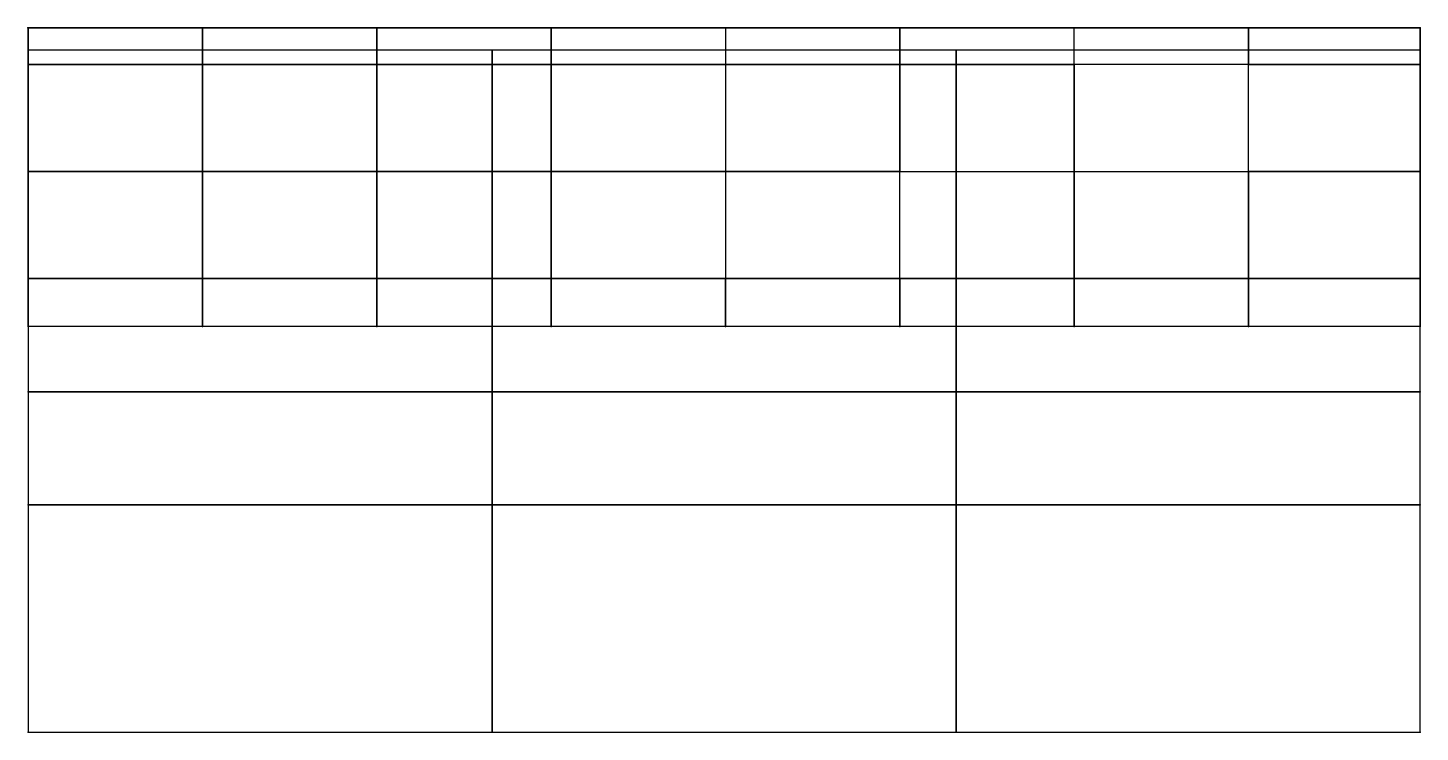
# Model space of a CAD drawing. Header units: metres. Extents: x 0 to 247, y -72 to 53.
import ezdxf

# ---------------------------------------------------------------- set-up
doc = ezdxf.new("R2010")
doc.units = ezdxf.units.M

msp = doc.modelspace()

# ---------------------------------------------------------------- linework, layer by layer
at = {"layer": 'JOINT'}
for p in [(-0.084, 53, 24), (0, 53), (0, 53, 24), (0, 53, 12), (30.938, 53, 12), (30.938, 53, 24), (30.938, 53), (61.875, 53), (61.875, 53, 12), (61.875, 53, 24), (92.812, 53), (92.812, 53, 12), (92.812, 53, 24), (123.75, 53), (123.75, 53, 12), (123.75, 53, 24), (154.688, 53), (154.688, 53, 12), (154.688, 53, 24), (185.625, 53), (185.625, 53, 12), (185.625, 53, 24), (216.562, 53), (216.562, 53, 12), (216.562, 53, 24), (247, 53), (247, 53, 12), (247, 53, 24), (0, 49.061, 120.998), (82.333, 49.061, 120.998), (164.667, 49.061, 120.998), (247, 49.061, 120.998), (0, 46.5, 24), (0, 46.5, 120.43), (0, 46.5, 12), (0, 46.5), (30.938, 46.5), (61.875, 46.5), (92.812, 46.5), (123.75, 46.5), (154.688, 46.5), (185.625, 46.5), (216.562, 46.5), (247, 46.5, 24), (247, 46.5, 120.43), (247, 46.5, 12), (247, 46.5), (0, 27.5), (0, 27.5, 12), (0, 27.5, 24), (30.938, 27.5), (61.875, 27.5), (92.812, 27.5), (123.75, 27.5), (154.688, 27.5), (185.625, 27.5), (216.562, 27.5), (247, 27.5, 12), (247, 27.5, 24), (247, 27.5), (0, 8.5, 112.002), (0, 8.5, 24), (0, 8.5), (0, 8.5, 12), (30.938, 8.5), (61.875, 8.5), (82.333, 8.5, 112.002), (92.812, 8.5), (123.75, 8.5), (154.688, 8.5), (164.667, 8.5, 112.002), (185.625, 8.5), (216.562, 8.5), (247, 8.5, 24), (247, 8.5, 112.002), (247, 8.5, 12), (247, 8.5), (0, 0), (0, 0, 12), (0, 0, 24), (30.938, 0), (61.875, 0), (92.812, 0), (123.75, 0), (154.688, 0), (185.625, 0), (216.562, 0), (247, 0, 24), (247, 0, 12), (247, 0), (0, -11.57, 107.55), (82.333, -11.57, 107.55), (164.667, -11.57, 107.55), (247, -11.57, 107.55), (0, -31.641, 103.099), (82.333, -31.641, 103.099), (164.667, -31.641, 103.099), (247, -31.641, 103.099), (0, -71.992, 94.149), (82.333, -71.992, 94.149), (164.667, -71.992, 94.149), (247, -71.992, 94.149)]:
    msp.add_point(p, dxfattribs=at)
at = {"layer": 'MEMBER'}
for p, q in [((82.333, 49.061, 120.998), (0, 49.061, 120.998)), ((0, 49.061, 120.998), (0, 46.5, 120.43)), ((164.667, 49.061, 120.998), (82.333, 49.061, 120.998)), ((247, 49.061, 120.998), (164.667, 49.061, 120.998)), ((247, 46.5, 120.43), (247, 49.061, 120.998)), ((0, 46.5, 24), (0, 46.5, 120.43)), ((0, 46.5, 120.43), (0, 8.5, 112.002)), ((247, 46.5, 24), (247, 46.5, 120.43)), ((247, 8.5, 112.002), (247, 46.5, 120.43)), ((82.333, 8.5, 112.002), (0, 8.5, 112.002)), ((0, 8.5, 112.002), (0, -11.57, 107.55)), ((0, 8.5, 24), (0, 8.5, 112.002)), ((164.667, 8.5, 112.002), (82.333, 8.5, 112.002)), ((247, 8.5, 112.002), (164.667, 8.5, 112.002)), ((247, 8.5, 24), (247, 8.5, 112.002)), ((247, -11.57, 107.55), (247, 8.5, 112.002)), ((0, -11.57, 107.55), (0, -31.641, 103.099)), ((247, -31.641, 103.099), (247, -11.57, 107.55)), ((0, -31.641, 103.099), (82.333, -31.641, 103.099)), ((0, -31.641, 103.099), (0, -71.992, 94.149)), ((82.333, -31.641, 103.099), (164.667, -31.641, 103.099)), ((164.667, -31.641, 103.099), (247, -31.641, 103.099)), ((247, -71.992, 94.149), (247, -31.641, 103.099)), ((0, -71.992, 94.149), (82.333, -71.992, 94.149)), ((82.333, -71.992, 94.149), (164.667, -71.992, 94.149)), ((164.667, -71.992, 94.149), (247, -71.992, 94.149))]:
    msp.add_line(p, q, dxfattribs=at)
at = {"layer": 'PLATE'}
for points in [[(0, 46.5, 12), (0, 53, 12), (-0.084, 53, 24), (0, 46.5, 24)], [(0, 46.5), (0, 46.5, 12), (0, 53, 12), (0, 53)], [(30.938, 53), (0, 53), (0, 53, 12), (30.938, 53, 12)], [(30.938, 53, 12), (30.938, 53, 24), (0, 53, 24), (0, 53, 12)], [(30.938, 46.5), (0, 46.5), (0, 53), (30.938, 53)], [(61.875, 53), (30.938, 53), (30.938, 53, 12), (61.875, 53, 12)], [(61.875, 53, 12), (30.938, 53, 12), (30.938, 53, 24), (61.875, 53, 24)], [(30.938, 53), (61.875, 53), (61.875, 46.5), (30.938, 46.5)], [(92.812, 53), (61.875, 53), (61.875, 53, 12), (92.812, 53, 12)], [(92.812, 53, 12), (61.875, 53, 12), (61.875, 53, 24), (92.812, 53, 24)], [(61.875, 53), (92.812, 53), (92.812, 46.5), (61.875, 46.5)], [(123.75, 53), (92.812, 53), (92.812, 53, 12), (123.75, 53, 12)], [(123.75, 53, 12), (92.812, 53, 12), (92.812, 53, 24), (123.75, 53, 24)], [(92.812, 53), (123.75, 53), (123.75, 46.5), (92.812, 46.5)], [(154.688, 53), (123.75, 53), (123.75, 53, 12), (154.688, 53, 12)], [(154.688, 53, 12), (123.75, 53, 12), (123.75, 53, 24), (154.688, 53, 24)], [(123.75, 53), (123.75, 46.5), (154.688, 46.5), (154.688, 53)], [(185.625, 53, 12), (154.688, 53, 12), (154.688, 53, 24), (185.625, 53, 24)], [(185.625, 53), (154.688, 53), (154.688, 53, 12), (185.625, 53, 12)], [(154.688, 46.5), (185.625, 46.5), (185.625, 53), (154.688, 53)], [(216.562, 53), (185.625, 53), (185.625, 53, 12), (216.562, 53, 12)], [(216.562, 53, 12), (185.625, 53, 12), (185.625, 53, 24), (216.562, 53, 24)], [(185.625, 53), (216.562, 53), (216.562, 46.5), (185.625, 46.5)], [(247, 53), (216.562, 53), (216.562, 53, 12), (247, 53, 12)], [(216.562, 53, 12), (247, 53, 12), (247, 53, 24), (216.562, 53, 24)], [(247, 46.5), (216.562, 46.5), (216.562, 53), (247, 53)], [(247, 46.5), (247, 53), (247, 53, 12), (247, 46.5, 12)], [(247, 46.5, 12), (247, 53, 12), (247, 53, 24), (247, 46.5, 24)], [(0, 8.5, 112.002), (82.333, 8.5, 112.002), (82.333, 49.061, 120.998), (0, 49.061, 120.998)], [(82.333, 8.5, 112.002), (164.667, 8.5, 112.002), (164.667, 49.061, 120.998), (82.333, 49.061, 120.998)], [(164.667, 8.5, 112.002), (247, 8.5, 112.002), (247, 49.061, 120.998), (164.667, 49.061, 120.998)], [(0, 46.5), (0, 27.5), (0, 27.5, 12), (0, 46.5, 12)], [(30.938, 27.5), (0, 27.5), (0, 46.5), (30.938, 46.5)], [(0, 46.5, 12), (0, 27.5, 12), (0, 27.5, 24), (0, 46.5, 24)], [(30.938, 46.5), (61.875, 46.5), (61.875, 27.5), (30.938, 27.5)], [(61.875, 46.5), (92.812, 46.5), (92.812, 27.5), (61.875, 27.5)], [(92.812, 46.5), (123.75, 46.5), (123.75, 27.5), (92.812, 27.5)], [(123.75, 46.5), (123.75, 27.5), (154.688, 27.5), (154.688, 46.5)], [(154.688, 46.5), (154.688, 27.5), (185.625, 27.5), (185.625, 46.5)], [(185.625, 46.5), (185.625, 27.5), (216.562, 27.5), (216.562, 46.5)], [(247, 27.5), (216.562, 27.5), (216.562, 46.5), (247, 46.5)], [(247, 27.5), (247, 46.5), (247, 46.5, 12), (247, 27.5, 12)], [(247, 27.5, 12), (247, 46.5, 12), (247, 46.5, 24), (247, 27.5, 24)], [(0, 8.5), (0, 27.5), (0, 27.5, 12), (0, 8.5, 12)], [(0, 8.5, 12), (0, 27.5, 12), (0, 27.5, 24), (0, 8.5, 24)], [(30.938, 8.5), (0, 8.5), (0, 27.5), (30.938, 27.5)], [(30.938, 27.5), (61.875, 27.5), (61.875, 8.5), (30.938, 8.5)], [(61.875, 27.5), (92.812, 27.5), (92.812, 8.5), (61.875, 8.5)], [(92.812, 27.5), (123.75, 27.5), (123.75, 8.5), (92.812, 8.5)], [(123.75, 27.5), (123.75, 8.5), (154.688, 8.5), (154.688, 27.5)], [(154.688, 27.5), (185.625, 27.5), (185.625, 8.5), (154.688, 8.5)], [(185.625, 8.5), (185.625, 27.5), (216.562, 27.5), (216.562, 8.5)], [(216.562, 8.5), (216.562, 27.5), (247, 27.5), (247, 8.5)], [(247, 8.5), (247, 27.5), (247, 27.5, 12), (247, 8.5, 12)], [(247, 8.5, 12), (247, 27.5, 12), (247, 27.5, 24), (247, 8.5, 24)], [(0, -11.57, 107.55), (82.333, -11.57, 107.55), (82.333, 8.5, 112.002), (0, 8.5, 112.002)], [(0, 0), (0, 8.5), (0, 8.5, 12), (0, 0, 12)], [(0, 0, 12), (0, 0, 24), (0, 8.5, 24), (0, 8.5, 12)], [(30.938, 0), (0, 0), (0, 8.5), (30.938, 8.5)], [(30.938, 8.5), (61.875, 8.5), (61.875, 0), (30.938, 0)], [(61.875, 8.5), (92.812, 8.5), (92.812, 0), (61.875, 0)], [(82.333, -11.57, 107.55), (164.667, -11.57, 107.55), (164.667, 8.5, 112.002), (82.333, 8.5, 112.002)], [(92.812, 8.5), (123.75, 8.5), (123.75, 0), (92.812, 0)], [(123.75, 8.5), (154.688, 8.5), (154.688, 0), (123.75, 0)], [(154.688, 8.5), (185.625, 8.5), (185.625, 0), (154.688, 0)], [(164.667, -11.57, 107.55), (247, -11.57, 107.55), (247, 8.5, 112.002), (164.667, 8.5, 112.002)], [(185.625, 0), (185.625, 8.5), (216.562, 8.5), (216.562, 0)], [(216.562, 0), (216.562, 8.5), (247, 8.5), (247, 0)], [(247, 0), (247, 8.5), (247, 8.5, 12), (247, 0, 12)], [(247, 0, 12), (247, 8.5, 12), (247, 8.5, 24), (247, 0, 24)], [(82.333, -31.641, 103.099), (82.333, -11.57, 107.55), (0, -11.57, 107.55), (0, -31.641, 103.099)], [(82.333, -31.641, 103.099), (164.667, -31.641, 103.099), (164.667, -11.57, 107.55), (82.333, -11.57, 107.55)], [(164.667, -31.641, 103.099), (247, -31.641, 103.099), (247, -11.57, 107.55), (164.667, -11.57, 107.55)], [(0, -71.992, 94.149), (82.333, -71.992, 94.149), (82.333, -31.641, 103.099), (0, -31.641, 103.099)], [(82.333, -71.992, 94.149), (164.667, -71.992, 94.149), (164.667, -31.641, 103.099), (82.333, -31.641, 103.099)], [(164.667, -71.992, 94.149), (247, -71.992, 94.149), (247, -31.641, 103.099), (164.667, -31.641, 103.099)]]:
    msp.add_3dface(points, dxfattribs=at)

doc.saveas('drawing.dxf')
